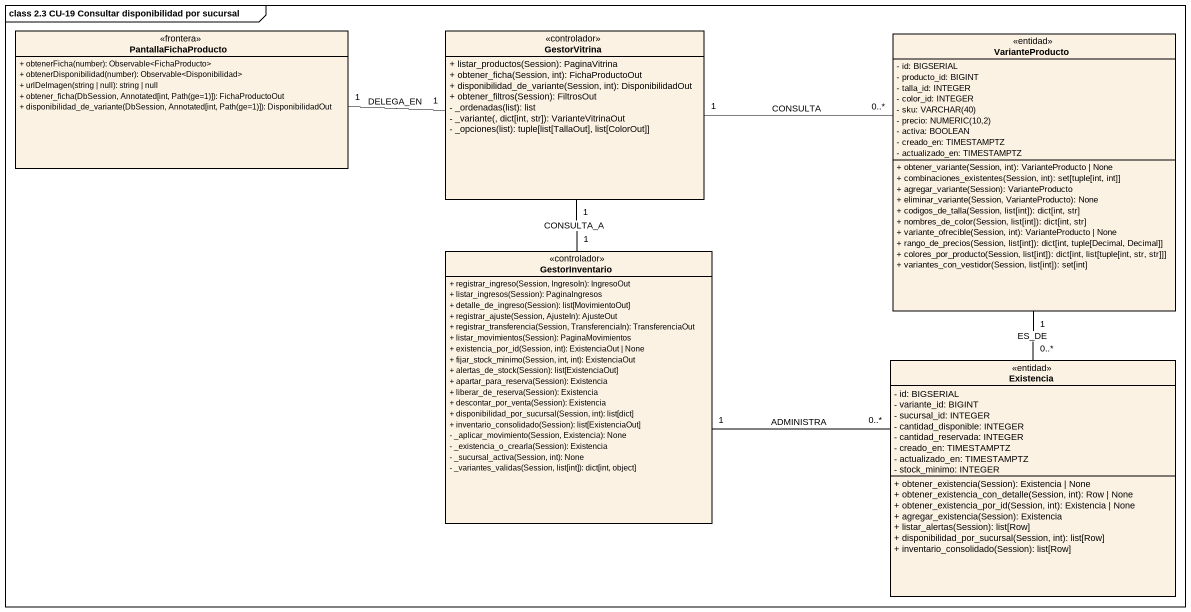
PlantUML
@startuml
mainframe class 2.3 CU-19 Consultar disponibilidad por sucursal
hide circle
hide empty members
skinparam classAttributeIconSize 0
class PantallaFichaProducto <<frontera>> {
  + obtenerFicha(number): Observable<FichaProducto>
  + obtenerDisponibilidad(number): Observable<Disponibilidad>
  + urlDeImagen(string | null): string | null
  + obtener_ficha(DbSession, Annotated[int, Path(ge=1)]): FichaProductoOut
  + disponibilidad_de_variante(DbSession, Annotated[int, Path(ge=1)]): DisponibilidadOut
}
class GestorVitrina <<controlador>> {
  + listar_productos(Session): PaginaVitrina
  + obtener_ficha(Session, int): FichaProductoOut
  + disponibilidad_de_variante(Session, int): DisponibilidadOut
  + obtener_filtros(Session): FiltrosOut
  - _ordenadas(list): list
  - _variante(, dict[int, str]): VarianteVitrinaOut
  - _opciones(list): tuple[list[TallaOut], list[ColorOut]]
}
class VarianteProducto <<entidad>> {
  - id: BIGSERIAL
  - producto_id: BIGINT
  - talla_id: INTEGER
  - color_id: INTEGER
  {field} - sku: VARCHAR(40)
  {field} - precio: NUMERIC(10,2)
  - activa: BOOLEAN
  - creado_en: TIMESTAMPTZ
  - actualizado_en: TIMESTAMPTZ
  + obtener_variante(Session, int): VarianteProducto | None
  + combinaciones_existentes(Session, int): set[tuple[int, int]]
  + agregar_variante(Session): VarianteProducto
  + eliminar_variante(Session, VarianteProducto): None
  + codigos_de_talla(Session, list[int]): dict[int, str]
  + nombres_de_color(Session, list[int]): dict[int, str]
  + variante_ofrecible(Session, int): VarianteProducto | None
  + rango_de_precios(Session, list[int]): dict[int, tuple[Decimal, Decimal]]
  + colores_por_producto(Session, list[int]): dict[int, list[tuple[int, str, str]]]
  + variantes_con_vestidor(Session, list[int]): set[int]
}
class GestorInventario <<controlador>> {
  + registrar_ingreso(Session, IngresoIn): IngresoOut
  + listar_ingresos(Session): PaginaIngresos
  + detalle_de_ingreso(Session): list[MovimientoOut]
  + registrar_ajuste(Session, AjusteIn): AjusteOut
  + registrar_transferencia(Session, TransferenciaIn): TransferenciaOut
  + listar_movimientos(Session): PaginaMovimientos
  + existencia_por_id(Session, int): ExistenciaOut | None
  + fijar_stock_minimo(Session, int, int): ExistenciaOut
  + alertas_de_stock(Session): list[ExistenciaOut]
  + apartar_para_reserva(Session): Existencia
  + liberar_de_reserva(Session): Existencia
  + descontar_por_venta(Session): Existencia
  + disponibilidad_por_sucursal(Session, int): list[dict]
  + inventario_consolidado(Session): list[ExistenciaOut]
  - _aplicar_movimiento(Session, Existencia): None
  - _existencia_o_crearla(Session): Existencia
  - _sucursal_activa(Session, int): None
  - _variantes_validas(Session, list[int]): dict[int, object]
}
class Existencia <<entidad>> {
  - id: BIGSERIAL
  - variante_id: BIGINT
  - sucursal_id: INTEGER
  - cantidad_disponible: INTEGER
  - cantidad_reservada: INTEGER
  - creado_en: TIMESTAMPTZ
  - actualizado_en: TIMESTAMPTZ
  - stock_minimo: INTEGER
  + obtener_existencia(Session): Existencia | None
  + obtener_existencia_con_detalle(Session, int): Row | None
  + obtener_existencia_por_id(Session, int): Existencia | None
  + agregar_existencia(Session): Existencia
  + listar_alertas(Session): list[Row]
  + disponibilidad_por_sucursal(Session, int): list[Row]
  + inventario_consolidado(Session): list[Row]
}
PantallaFichaProducto "1" -right- "1" GestorVitrina : DELEGA_EN
GestorVitrina "1" -right- "0..*" VarianteProducto : CONSULTA
GestorVitrina "1" -- "1" GestorInventario : CONSULTA_A
GestorInventario "1" -right- "0..*" Existencia : ADMINISTRA
Existencia "0..*" -up- "1" VarianteProducto : ES_DE
@enduml
